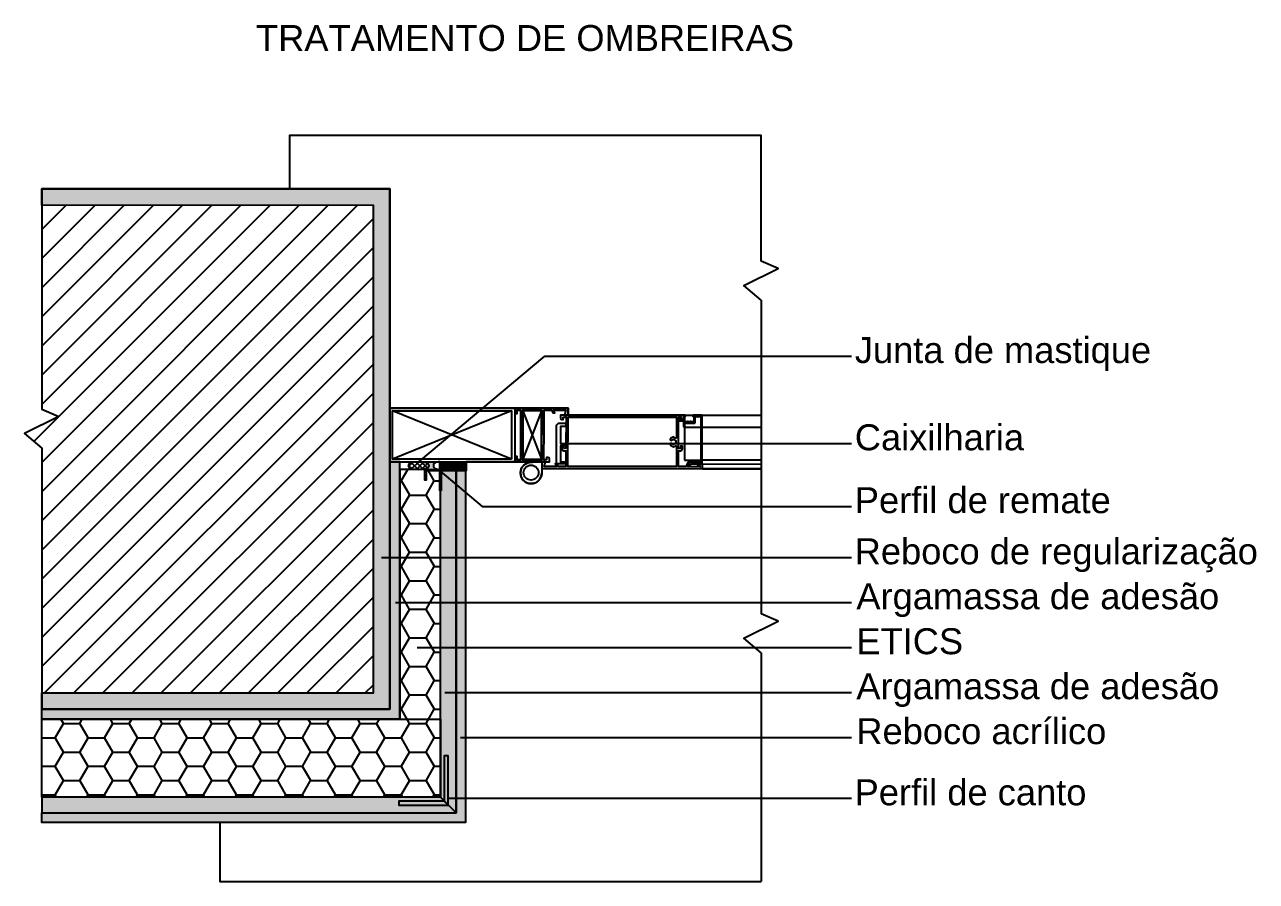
# Model space of a CAD drawing. Header units: millimetres. Extents: x 1778 to 2471, y 1406 to 1876.
# Drawn here: x 2059.618 to 2060.567, y 1493.234 to 1493.894 of the extents above; entities that cross this region are included whole.
import ezdxf

# ---------------------------------------------------------------- set-up
doc = ezdxf.new("R2010")
doc.units = ezdxf.units.MM
doc.layers.add('ARQ_PORMENORES', color=8, linetype='Continuous')
doc.styles.get("Standard").update_dxf_attribs({"font": 'arial.ttf'})

msp = doc.modelspace()

# ---------------------------------------------------------------- hatches: boundary and pattern name
at = {"layer": 'ARQ_PORMENORES', "ltscale": 0.0002, "true_color": 0xc7c8ca}
h = msp.add_hatch(color=9, dxfattribs=at)
h.dxf.hatch_style = 1
h.paths.add_polyline_path([(2059.631291111114, 1493.366804550868), (2059.631291111114, 1493.379404550868), (2059.643691111114, 1493.379404550868), (2059.886766783225, 1493.379404550868), (2059.886766783225, 1493.742688491442), (2059.886766783225, 1493.754761275761), (2059.631360271485, 1493.755088587596), (2059.631291111114, 1493.767688491443), (2059.899366783225, 1493.767688491443), (2059.899366783225, 1493.366804550868)])
at = {"layer": 'ARQ_PORMENORES', "ltscale": 0.0002}
h = msp.add_hatch(dxfattribs=at)
h.set_pattern_fill('ANSI31', color=256, scale=0.005, angle=360, style=0)
h.set_pattern_definition([(45, (1924.514158730809, 1549.629303570099), (-0.01122532015133644, 0.01122532015133644), [])])
h.paths.add_polyline_path([(2059.886766783225, 1493.379404550868), (2059.886766783225, 1493.755088491443), (2059.631291111113, 1493.755088491443), (2059.631291111113, 1493.64150053591), (2059.631291111112, 1493.598078087789), (2059.644488271598, 1493.592422161862), (2059.618093950629, 1493.579225001379), (2059.631291111112, 1493.567913149537), (2059.631291111114, 1493.379404550868), (2059.643691111114, 1493.379404550868)])
at = {"layer": 'ARQ_PORMENORES', "ltscale": 0.002}
h = msp.add_hatch(dxfattribs=at)
h.set_pattern_fill('HONEY,_O', color=256, scale=0.004, angle=360)
h.set_pattern_definition([(360, (1924.278609424859, 1549.074307180605), (0.01905, 0.01099852258), [0.0127, -0.0254]), (120, (1924.278609424859, 1549.074307180605), (-0.01904999995837676, 0.01099852265209357), [0.01269999999999999, -0.02539999999999999]), (60.00000000000001, (1924.278609424859, 1549.074307180605), (4.16232377600325e-11, 0.02199704523209356), [-0.0254, 0.0127])])
edge = h.paths.add_edge_path(flags=17)
edge.add_line((2059.631291111114, 1493.359031973398), (2059.631232639971, 1493.312266471399))
h.paths.add_polyline_path([(2059.926265272327, 1493.551496501824), (2059.907119394864, 1493.551496501824), (2059.907119394864, 1493.359031973398), (2059.938367138448, 1493.359031973398), (2059.938367138448, 1493.550977955533), (2059.926265272328, 1493.550977955533)])
h.paths.add_polyline_path([(2059.938367138448, 1493.299031973398), (2059.631291111114, 1493.299031973398), (2059.631291111114, 1493.359031973398), (2059.938367138448, 1493.359031973398)])
at = {"layer": 'ARQ_PORMENORES', "ltscale": 0.0002, "true_color": 0x939598}
h = msp.add_hatch(color=252, dxfattribs=at)
h.dxf.hatch_style = 1
h.paths.add_polyline_path([(2059.907118773429, 1493.557486950029), (2059.899346196046, 1493.557488113426), (2059.899366783225, 1493.366804550868), (2059.907119394864, 1493.359031973398)])
h.paths.add_polyline_path([(2059.631291111114, 1493.366804550868), (2059.899366783225, 1493.366804550868), (2059.907119394864, 1493.359031973398), (2059.631291111114, 1493.359031973398)])
at = {"layer": 'ARQ_PORMENORES', "ltscale": 0.0002, "true_color": 0xf7f281}
h = msp.add_hatch(color=51, dxfattribs=at)
h.paths.add_polyline_path([(2059.957743218591, 1493.279644841504), (2059.950494816139, 1493.286897546026), (2059.950494816139, 1493.550977955533), (2059.957743218591, 1493.550977955533)])
h.paths.add_polyline_path([(2059.631291111114, 1493.286897546026), (2059.950494816139, 1493.286897546026), (2059.957743218591, 1493.279644841504), (2059.631291111114, 1493.279644841504)])
at = {"layer": 'ARQ_PORMENORES', "ltscale": 0.0002, "true_color": 0x939598}
h = msp.add_hatch(color=252, dxfattribs=at)
h.dxf.hatch_style = 1
h.paths.add_polyline_path([(2059.938367138448, 1493.550977955533), (2059.950494816139, 1493.550977955533), (2059.950494816139, 1493.286897546026), (2059.938367138448, 1493.299031973398)])
h.paths.add_polyline_path([(2059.631291111114, 1493.299031973398), (2059.631291111114, 1493.286897546026), (2059.950494816139, 1493.286897546026), (2059.938367138448, 1493.299031973398)])
at = {"layer": 'ARQ_PORMENORES', "ltscale": 0.0002}
h = msp.add_hatch(dxfattribs=at)
h.set_pattern_fill('ANSI37', color=256, scale=7.676148930473594e-06, angle=180, style=0)
h.set_pattern_definition([(224.9999999999999, (2327.806812742854, 1632.092549457071), (0.002068013502573717, -0.002068013502573718), []), (315, (2327.806812742854, 1632.092549457071), (0.002068013502573719, 0.002068013502573716), [])])
edge = h.paths.add_edge_path()
edge.add_ellipse((2059.921677322159, 1493.554492129935), major_axis=(-0.008165553929765507, 1.499954896654633e-18), ratio=0.3665264843869948, start_angle=0, end_angle=360, ccw=False)
h = msp.add_hatch(color=256, dxfattribs=at)
edge = h.paths.add_edge_path()
edge.add_ellipse((2059.92167732216, 1493.554492129911), major_axis=(-0.008165553929765505, 1.499954896654632e-18), ratio=0.3665264843895419, start_angle=90, end_angle=267.5517247151689, ccw=False)
edge.add_line((2059.921677322161, 1493.551499238136), (2059.937831473134, 1493.551496506202))
edge.add_ellipse((2059.937831473134, 1493.554489397977), major_axis=(-0.004826663589242745, -1.083827453003369e-12), ratio=0.6200746581238757, start_angle=-90.00000001062489, end_angle=89.99999998937511, ccw=False)
edge.add_line((2059.937831473134, 1493.557482289753), (2059.922026133902, 1493.557482289753))
msp.add_hatch(color=256, dxfattribs=at).paths.add_polyline_path([(2059.927315304185, 1493.550446592468), (2059.927315304185, 1493.543194451554), (2059.926265272328, 1493.543194451554), (2059.926265271849, 1493.55149673789), (2059.958258540477, 1493.551493277909), (2059.958258540477, 1493.550443246051), (2059.957743218591, 1493.550443246051), (2059.938898624014, 1493.550446469966), (2059.938898624014, 1493.535410947575), (2059.937835652882, 1493.535410947575), (2059.937835652882, 1493.550446469966)])
h = msp.add_hatch(dxfattribs=at)
h.set_pattern_fill('ANGLE', color=256, scale=9.715721837133933e-07, angle=360, style=0)
h.set_pattern_definition([(360, (1771.485717711603, 1347.300014725022), (4.98658911780156e-20, 0.0008143718043885662), [0.0005922704031916846, -0.0002221014011968817]), (90, (1771.485717711603, 1347.300014725022), (-0.0008143718043885662, 9.973013547941724e-20), [0.0005922704031916846, -0.0002221014011968817])])
h.paths.add_polyline_path([(2059.958258540477, 1493.551494140636), (2059.938023762185, 1493.551494140636), (2059.938023762185, 1493.557477964217), (2059.958258540477, 1493.557479295441)])
at = {"layer": 'ARQ_PORMENORES', "linetype": 'Continuous', "ltscale": 0.0002}
h = msp.add_hatch(color=7, dxfattribs=at)
h.dxf.hatch_style = 2
h.paths.add_polyline_path([(2059.944437411901, 1493.33097761404), (2059.94139272266, 1493.33097761404), (2059.94139272266, 1493.29598560026), (2059.906402458578, 1493.29598560026), (2059.906402458578, 1493.292942604604), (2059.944437411901, 1493.292942604604)])

# ---------------------------------------------------------------- linework, layer by layer
at = {"layer": 'ARQ_PORMENORES'}
for p, q in [((2059.899366783225, 1493.504152543389), (2059.899367217038, 1493.767688491443)), ((2059.99302948464, 1493.596639269947), (2059.90140863985, 1493.559548244064)), ((2059.993029494347, 1493.559536118245), (2059.901429458351, 1493.596651414073)), ((2060.016288487544, 1493.59678128811), (2060.001941549352, 1493.559376963335)), ((2060.001962541326, 1493.596789326394), (2060.016267495555, 1493.559368925021)), ((2060.139621359404, 1493.593350214778), (2060.185394579036, 1493.593324531528)), ((2060.126444084256, 1493.58388802652), (2060.126429916109, 1493.55863725807)), ((2060.13889459553, 1493.583881040598), (2060.126444084256, 1493.58388802652)), ((2060.185394579036, 1493.583854949534), (2060.139925239143, 1493.583880462277)), ((2060.126429916109, 1493.55863725807), (2060.138880427382, 1493.558630272147)), ((2060.185394579036, 1493.558604173162), (2060.139911070997, 1493.558629693856)), ((2060.140240313741, 1493.552124110086), (2060.185394579036, 1493.552098774134)), ((2060.140242337762, 1493.555731362743), (2060.185394579036, 1493.555706027925))]:
    msp.add_line(p, q, dxfattribs=at)
at = {"layer": 'ARQ_PORMENORES', "ltscale": 0.0002}
for p, q in [((2060.185394579036, 1493.681950613615), (2060.185394579036, 1493.64150053591)), ((2059.921786417856, 1493.55748475458), (2060.018751264616, 1493.638675431947)), ((2060.018751264616, 1493.638675431947), (2060.254994254062, 1493.638675431947)), ((2060.185394579036, 1493.64150053591), (2060.185394579036, 1493.440311563374)), ((2060.0366714344, 1493.571436407762), (2060.254994254062, 1493.571473505505)), ((2059.937835652882, 1493.550446469966), (2059.97055505946, 1493.523049832196)), ((2060.008261685631, 1493.557038062387), (2060.008261685631, 1493.557466725872)), ((2059.937835652882, 1493.535410947575), (2059.937835652882, 1493.535410947575)), ((2059.97055505946, 1493.523049832196), (2060.254994254062, 1493.523049832196)), ((2059.893010557269, 1493.483667329078), (2060.254994254062, 1493.483667329078)), ((2059.90366504578, 1493.449024258593), (2060.254994254062, 1493.449024258593)), ((2059.920356027045, 1493.414381188109), (2060.254994254062, 1493.414381188109)), ((2060.185394579036, 1493.410146625122), (2060.185394579036, 1493.234197622374)), ((2059.941791092693, 1493.379738117624), (2060.254994254062, 1493.379738117624)), ((2059.953895600352, 1493.34509504714), (2060.254994254062, 1493.34509504714)), ((2059.944437468014, 1493.29819134329), (2060.254994254062, 1493.29819134329))]:
    msp.add_line(p, q, dxfattribs=at)
for points in [[(2060.185394579036, 1493.712115551867), (2060.185394579036, 1493.808914242342), (2059.899366910772, 1493.808914242342), (2059.82206850436, 1493.808914242342), (2059.82206850436, 1493.767688491443), (2059.899366783225, 1493.767688491443)], [(2059.899367217038, 1493.767688491443), (2059.89936815449, 1493.64150053591)], [(2060.185394579034, 1493.681950613616), (2060.172197418551, 1493.693262465457), (2060.19859173952, 1493.70645962594), (2060.185394579034, 1493.712115551867)], [(2059.899368430508, 1493.64150053591), (2059.899368748384, 1493.598712038923), (2060.036747810739, 1493.598636775136), (2060.036744876851, 1493.59340793853), (2060.185394579036, 1493.593324531528)], [(2060.008261685631, 1493.557466725872), (2059.958258540477, 1493.557479295441), (2059.958258540477, 1493.550443246051), (2059.957743218591, 1493.550443246051), (2059.957743218591, 1493.279644841504), (2059.76852210479, 1493.279644841504), (2059.76852210479, 1493.234197622374), (2060.185394579036, 1493.234197622374)], [(2059.907118773429, 1493.557486950029), (2059.899346196046, 1493.557488113426), (2059.899366783225, 1493.366804550868)], [(2059.907119394864, 1493.359031973398), (2059.907118773429, 1493.557486950029)], [(2059.938367138448, 1493.550977955533), (2059.950494816139, 1493.550977955533), (2059.950494816139, 1493.286897546026), (2059.938367138448, 1493.299031973398), (2059.938367138448, 1493.550977955533)], [(2059.950494816139, 1493.286897546026), (2059.950494816139, 1493.550977955533), (2059.957743218591, 1493.550977955533), (2059.957743218591, 1493.279644841504)], [(2060.185394579036, 1493.552098774129), (2060.016563080546, 1493.552193504831), (2060.01646240451, 1493.548841613898)], [(2060.185394579034, 1493.410146625122), (2060.172197418551, 1493.421458476964), (2060.19859173952, 1493.434655637447), (2060.185394579034, 1493.440311563374)], [(2059.907119394864, 1493.359031973398), (2059.631291111114, 1493.359031973398), (2059.631291111114, 1493.366804550868), (2059.899366783225, 1493.366804550868)], [(2059.631291111114, 1493.299031973398), (2059.631291111114, 1493.286897546026), (2059.950494816139, 1493.286897546026)], [(2059.944437468014, 1493.292958265379), (2059.938367138448, 1493.299031973398), (2059.631291111114, 1493.299031973398)], [(2059.957743218591, 1493.279644841504), (2059.631291111114, 1493.279644841504), (2059.631291111114, 1493.286897546026), (2059.950494816139, 1493.286897546026)]]:
    msp.add_lwpolyline(points, dxfattribs=at)
for points in [[(2059.631291111113, 1493.64150053591), (2059.631291111112, 1493.598078087789), (2059.644488271598, 1493.592422161862), (2059.618093950629, 1493.579225001379), (2059.631291111112, 1493.567913149537), (2059.631291111114, 1493.366804550868), (2059.899366783225, 1493.366804550868), (2059.899366783225, 1493.366804550868), (2059.899366783225, 1493.366804550868), (2059.899366783225, 1493.64150053591), (2059.899366783225, 1493.767688491443), (2059.899366783225, 1493.767688491443), (2059.899366783225, 1493.767688491443), (2059.631291111114, 1493.767688491443)], [(2059.631291111114, 1493.366804550868), (2059.631291111114, 1493.379404550868), (2059.643691111114, 1493.379404550868), (2059.886766783225, 1493.379404550868), (2059.886766783225, 1493.742688491442), (2059.886766783225, 1493.754761275761), (2059.631360271485, 1493.755088587596), (2059.631291111114, 1493.767688491443), (2059.899366783225, 1493.767688491443), (2059.899366783225, 1493.366804550868)], [(2059.926265272327, 1493.551496501824), (2059.926265272327, 1493.551496501824), (2059.907119394864, 1493.551496501824), (2059.907119394864, 1493.359031973398), (2059.938367138448, 1493.359031973398), (2059.938367138448, 1493.535410947575), (2059.937835652882, 1493.535410947575), (2059.937835652882, 1493.550446469966), (2059.927315304185, 1493.550446592468), (2059.927315304185, 1493.543194451554), (2059.926265271849, 1493.543194451554), (2059.926265271849, 1493.551496501824)], [(2059.927315304185, 1493.550446592468), (2059.927315304185, 1493.543194451554), (2059.926265272328, 1493.543194451554), (2059.926265271849, 1493.55149673789), (2059.958258540477, 1493.551493277909), (2059.958258540477, 1493.550443246051), (2059.957743218591, 1493.550443246051), (2059.957743218591, 1493.550443246051), (2059.938898624014, 1493.550446469966), (2059.938898624014, 1493.535410947575), (2059.937835652882, 1493.535410947575), (2059.937835652882, 1493.550446469966)], [(2059.958258540477, 1493.551494140636), (2059.938023762185, 1493.551494140636), (2059.938023762185, 1493.557477964217), (2059.958258540477, 1493.557479295441)], [(2059.954048056495, 1493.551494141766), (2059.954048056495, 1493.551494141766)]]:
    msp.add_lwpolyline(points, close=True, dxfattribs=at)
at = {"layer": 'ARQ_PORMENORES'}
for points in [[(2059.899346196046, 1493.557488113426), (2059.995934346059, 1493.557473656134), (2059.995934346059, 1493.598686539571), (2059.899369327714, 1493.598713857877)], [(2060.016649415196, 1493.597141810988), (2060.001602018477, 1493.597150254107), (2060.001580621699, 1493.559016440516), (2060.016628018403, 1493.559007997487)], [(2059.993029494347, 1493.559536099938), (2059.90140863985, 1493.559548244064), (2059.901429458351, 1493.596651414073), (2059.99302948464, 1493.596639269947)], [(2060.016288487544, 1493.59678128811), (2060.001962541326, 1493.596789326394), (2060.001941549352, 1493.559376963335), (2060.016267495555, 1493.559368925021)]]:
    msp.add_lwpolyline(points, close=True, dxfattribs=at)
for points in [[(2060.018188498954, 1493.584876284606), (2060.018195380625, 1493.597140943611), (2060.023887572702, 1493.597137749735), (2060.024917059718, 1493.595075884215), (2060.026645501657, 1493.595074914391), (2060.025616014611, 1493.59713677988), (2060.034891807124, 1493.597131575255), (2060.033859074785, 1493.593409557747), (2060.036744876851, 1493.59340793853), (2060.036747833029, 1493.598676499759), (2059.995934346059, 1493.59869940011), (2059.995932032907, 1493.594576825654), (2059.997477998336, 1493.594575958246), (2059.997479444035, 1493.597152567244), (2060.000056053063, 1493.597151121515), (2060.00003465627, 1493.559017307954), (2059.997458047243, 1493.559018753683), (2059.997459492972, 1493.561595362681), (2059.995913527573, 1493.561596230119), (2059.995911214406, 1493.557473655692), (2060.022295690807, 1493.557458851425), (2060.022297020877, 1493.559829331721, 0.4142135623730909), (2060.02126695557, 1493.560860553612), (2060.020236311956, 1493.560861131933), (2060.020235271046, 1493.559005973437), (2060.018173983833, 1493.559007130021), (2060.018187168883, 1493.58250580431)], [(2060.137356535666, 1493.55573298196), (2060.138386022697, 1493.55367111641), (2060.129110230199, 1493.553676321065), (2060.130142030382, 1493.555737030002), (2060.128413588532, 1493.555737999827), (2060.127381788349, 1493.55367729095), (2060.121689596212, 1493.553680484795), (2060.121696477869, 1493.56594514371), (2060.123242443283, 1493.565944276333, 0.4142135623730951), (2060.124789276149, 1493.567489374294), (2060.124790317074, 1493.56934453279), (2060.123244351646, 1493.569345400168), (2060.123243773354, 1493.568314756569, -1), (2060.12169780794, 1493.568315623976), (2060.121710993006, 1493.591814298386), (2060.123772280234, 1493.591813141743), (2060.123771239294, 1493.589957983246), (2060.124801882923, 1493.589957404955, 0.4142135623730909), (2060.125833104829, 1493.590987470292), (2060.1258344349, 1493.593357950588), (2060.078424828797, 1493.593384552007), (2060.031015222753, 1493.593411153425), (2060.031013892652, 1493.591040673069, 0.4142135623730909), (2060.03204395799, 1493.590009451238), (2060.033074601619, 1493.590008872947), (2060.033075642514, 1493.591864031443), (2060.035136929743, 1493.59186287486), (2060.035123744692, 1493.56836420054, -1), (2060.033577779293, 1493.568365067977), (2060.03357835757, 1493.569395711577), (2060.032032392156, 1493.569396579014), (2060.032031351216, 1493.567541420547, 0.4142135623730951), (2060.033576449207, 1493.565994587651), (2060.035122414621, 1493.565993720244), (2060.035115532949, 1493.553729061269), (2060.029423340843, 1493.553732255145), (2060.028393853827, 1493.555794120665), (2060.026665411918, 1493.55579509043), (2060.027694898978, 1493.553733224999), (2060.01841910645, 1493.553738429565), (2060.019451774122, 1493.5573451039), (2060.016565971997, 1493.55734672313), (2060.016563080546, 1493.552193505091), (2060.078401697143, 1493.552158807618), (2060.140240313741, 1493.552124110086), (2060.140242337762, 1493.555731362743)], [(2060.136528850285, 1493.592321306053, 0.9999999999999822), (2060.136941107733, 1493.592321074736), (2060.138899330596, 1493.592319975982), (2060.138879379532, 1493.55676277142), (2060.128882136503, 1493.556768380879, 0.4142135623730951), (2060.128572769948, 1493.556459361239), (2060.128572538616, 1493.556047103835, 0.4142135623730951), (2060.128881558226, 1493.55573773725), (2060.130118330542, 1493.5557370433), (2060.13011781008, 1493.554809464006, 0.6681786379192988), (2060.130645513008, 1493.554590535325), (2060.131792367928, 1493.555736104001), (2060.136174120226, 1493.555733645381), (2060.136804656203, 1493.555102401406, 0.6681786379192981), (2060.137332604525, 1493.555320737765), (2060.137332835812, 1493.555732995258), (2060.139600251757, 1493.555731723016, 0.4142135623730951), (2060.139909618327, 1493.556040742627), (2060.139930379029, 1493.593040848192, 0.4142135623730951), (2060.139621359404, 1493.593350214778), (2060.133231369047, 1493.593353800216, 1), (2060.133230790741, 1493.592323156587), (2060.133539983808, 1493.592322983099), (2060.133537670657, 1493.588200408672), (2060.131579447809, 1493.588201507426, 1), (2060.130754932927, 1493.58820197003), (2060.129415096185, 1493.588202721809, 1), (2060.128590581317, 1493.588203184442), (2060.126632358455, 1493.588204283227), (2060.126634671622, 1493.592326857654), (2060.126840800338, 1493.592326741995, 0.9999999999999982), (2060.126841378645, 1493.593357385624), (2060.125913799397, 1493.593357906057, 0.4142135623730955), (2060.125604432812, 1493.593048886477), (2060.125602697951, 1493.589956955589), (2060.123541410723, 1493.589958112172), (2060.122632187217, 1493.590346134178, 0.5377625326806336), (2060.122201631855, 1493.590061928348), (2060.122201400538, 1493.589649670884, 0.4142135623730951), (2060.122922446296, 1493.588927815578), (2060.12560211966, 1493.58892631196), (2060.125599806493, 1493.584803737593, 1), (2060.126630450122, 1493.584803159302), (2060.126631780178, 1493.587173639627), (2060.134258542881, 1493.587169360209, 0.4142135623730949), (2060.134567909452, 1493.587478379879), (2060.134570627437, 1493.592322404807)]]:
    msp.add_lwpolyline(points, format="xyb", close=True, dxfattribs=at)
for points in [[(2060.036682895156, 1493.591862007422), (2060.036682895156, 1493.591862007422), (2060.078423961389, 1493.591838586608), (2060.120165027607, 1493.591815165794), (2060.120156253711, 1493.576178143649, -0.5773502691895782), (2060.119383020589, 1493.575732295627), (2060.117889071464, 1493.576595945579), (2060.115716749517, 1493.575343379509, 0.9999999999999913), (2060.116488980993, 1493.57400410051), (2060.117888069849, 1493.574810818499), (2060.119672618652, 1493.573779173209), (2060.119672040345, 1493.572748529549), (2060.119671462068, 1493.57171788595), (2060.117885756637, 1493.570688244042), (2060.116487574002, 1493.571496531512, 0.9999999999999913), (2060.11571384008, 1493.570158119921), (2060.117884755036, 1493.568903116962), (2060.119379672389, 1493.569765089837, -0.5773502691895782), (2060.12015240468, 1493.569318374318), (2060.120143630814, 1493.553681352203), (2060.078402564596, 1493.553704773017), (2060.036661498364, 1493.553728193832), (2060.036682895156, 1493.591862007422, -1.393221085446056e-10)], [(2060.016462040217, 1493.557346781446), (2060.016462040217, 1493.555800815564), (2060.016458281306, 1493.549101632109, -2.459895986252349), (2060.008217585269, 1493.557042214198), (2060.009248228882, 1493.557041635937), (2060.009248402355, 1493.557350829035), (2060.016462040217, 1493.557346781446)]]:
    msp.add_lwpolyline(points, format="xyb", dxfattribs=at)
msp.add_lwpolyline([(2060.027902184348, 1493.555794396523), (2060.027902184348, 1493.555794396523), (2060.027918954738, 1493.585683061233), (2060.029465787605, 1493.587228159194), (2060.035134327475, 1493.58722497859), (2060.035132881746, 1493.584648369592), (2060.031010307304, 1493.584650682729), (2060.03100296297, 1493.571561508887), (2060.035125537412, 1493.57155919578), (2060.035124898728, 1493.570420893377), (2060.035124496531, 1493.569704037224), (2060.031001922075, 1493.569706350391), (2060.030994982559, 1493.55733862708), (2060.035117557001, 1493.557336313913), (2060.035116689563, 1493.555790348484), (2060.027902184348, 1493.555794396523)], dxfattribs=at)
at = {"layer": 'ARQ_PORMENORES', "ltscale": 0.002}
msp.add_lwpolyline([(2059.938367138448, 1493.299031973398), (2059.631291111114, 1493.299031973398), (2059.631291111114, 1493.359031973398), (2059.938367138448, 1493.359031973398)], close=True, dxfattribs=at)
at = {"layer": 'ARQ_PORMENORES', "color": 7, "linetype": 'Continuous', "ltscale": 0.0002}
msp.add_lwpolyline([(2059.94139272266, 1493.292942604604), (2059.944437468014, 1493.292942604604), (2059.944437468014, 1493.33097761404), (2059.94139272266, 1493.33097761404), (2059.94139272266, 1493.29598560026), (2059.906402458578, 1493.29598560026), (2059.906402458578, 1493.292940854906), (2059.944437468014, 1493.292940854906), (2059.944437468014, 1493.29598560026)], dxfattribs=at)
at = {"layer": 'ARQ_PORMENORES'}
msp.add_circle((2060.008213132407, 1493.549106258413), 0.005736640340997254, dxfattribs=at)
at = {"layer": 'ARQ_PORMENORES', "ltscale": 0.0002}
msp.add_arc((2060.008261685631, 1493.548841613898), 0.008196448488579271, 90, 0, dxfattribs=at)
at = {"layer": 'ARQ_PORMENORES', "ltscale": 0.0002, "extrusion": (0, 0, -1)}
msp.add_ellipse((2059.921677322159, 1493.554492129935), major_axis=(-0.008165553929765507, 1.499954896654633e-18), ratio=0.3665264843869948, dxfattribs=at)
at = {"layer": 'ARQ_PORMENORES', "ltscale": 0.0002}
msp.add_ellipse((2059.937831473104, 1493.554489397976), major_axis=(-0.004826838693324933, 1.031606382407648e-05), ratio=0.6200498757705355, start_param=-1.569471138456395, end_param=1.572987459605143, dxfattribs=at)

# ---------------------------------------------------------------- texts
at = {"layer": 'ARQ_PORMENORES'}
for s, p in [('TRATAMENTO DE OMBREIRAS', (2059.796327745271, 1493.873911137777)), ('Junta de mastique', (2060.257614889564, 1493.633485149672)), ('Caixilharia', (2060.257614889564, 1493.56628322323)), ('Perfil de remate', (2060.257614889564, 1493.517859549921)), ('Reboco de regularização', (2060.257527986766, 1493.478477046802)), ('Argamassa de adesão', (2060.258799927718, 1493.443833976319)), ('ETICS', (2060.258799927718, 1493.409190905834)), ('Argamassa de adesão', (2060.258799927718, 1493.37454783535)), ('Reboco acrílico', (2060.258799927718, 1493.339904764865)), ('Perfil de canto', (2060.257472684986, 1493.292803554656))]:
    msp.add_text(s, height=0.02, dxfattribs=at).set_placement(p)

doc.saveas('drawing.dxf')
